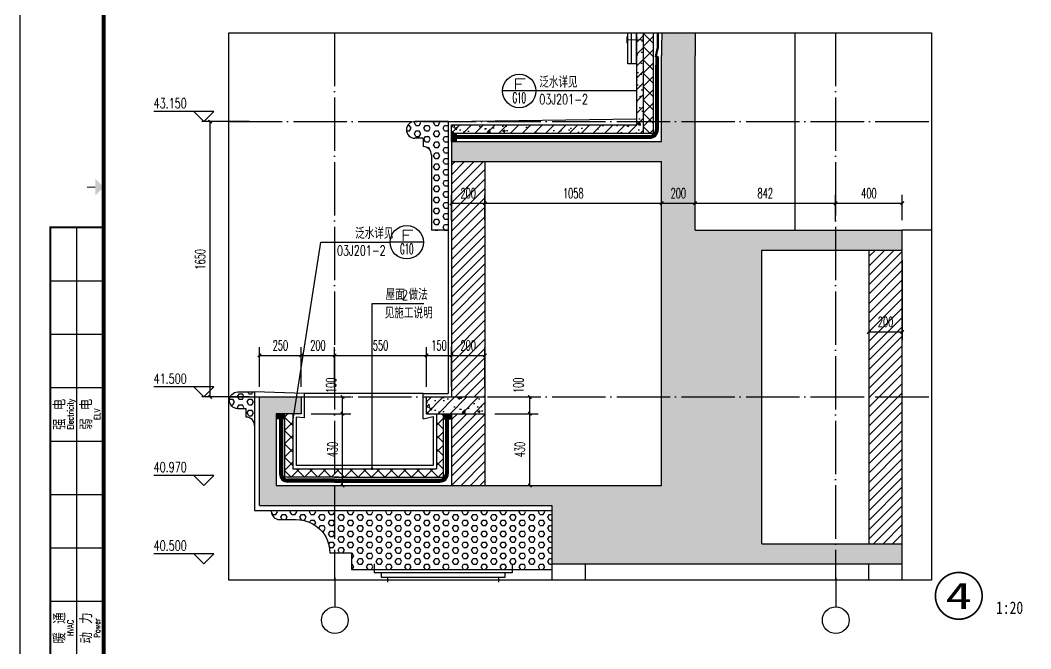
# Model space of a CAD drawing. Extents: x 0 to 125661, y -104936 to 8656.
# Drawn here: x 0 to 6053, y -20585 to -16819 of the extents above; entities that cross this region are included whole.
import ezdxf
from ezdxf.enums import TextEntityAlignment as Align

# ---------------------------------------------------------------- set-up
doc = ezdxf.new("R2010")
doc.units = 0
doc.header["$LTSCALE"] = 800
doc.header["$MEASUREMENT"] = 0
doc.linetypes.add('DOTE', pattern=[2.42, 2, -0.2, 0.02, -0.2])
doc.linetypes.add('HIDDEN2', pattern=[0.1875, 0.125, -0.0625])
doc.layers.get('0').update_dxf_attribs({"linetype": 'CONTINUOUS'})
doc.layers.get('Defpoints').update_dxf_attribs({"color": 1, "linetype": 'CONTINUOUS'})
for name, color, linetype in [('A-立面看线', 117, 'CONTINUOUS'), ('AXIS', 3, 'CONTINUOUS'), ('AXIS_TEXT', 7, 'CONTINUOUS'), ('DIM_ELEV', 3, 'CONTINUOUS'), ('DIM_IDEN', 3, 'CONTINUOUS'), ('DIM_LEAD', 3, 'CONTINUOUS'), ('DOTE', 28, 'CONTINUOUS'), ('PUB_DIM', 3, 'CONTINUOUS'), ('PUB_HATCH', 8, 'CONTINUOUS'), ('PUB_TEXT', 7, 'CONTINUOUS'), ('QIANG', 167, 'CONTINUOUS'), ('WALL', 50, 'CONTINUOUS'), ('图框', 107, 'CONTINUOUS'), ('瓦', 36, 'CONTINUOUS'), ('看线1', 7, 'CONTINUOUS'), ('防水', 249, 'CONTINUOUS'), ('面层', 123, 'CONTINUOUS')]:
    doc.layers.add(name, color=color, linetype=linetype)
doc.styles.add('_TCH_DIM', font='SIMPLEX', dxfattribs={"bigfont": 'GBCBIG'})
doc.styles.add('_TCH_LABEL', font='COMPLEX', dxfattribs={"bigfont": 'GBCBIG'})
doc.styles.add('COMPLEX', font='COMPLEX')
doc.styles.add('DIM_FONT', font='SIMPLEX.shx', dxfattribs={"width": 0.6})
doc.styles.add('ht', font='SIMHEI.TTF')
doc.styles.add('TKZ2_tjkts.shx', font='tjromant.shx', dxfattribs={"bigfont": 'tjkts.shx'})
doc.styles.add('房间名称', font='SIMHEI.TTF', dxfattribs={"width": 0.8})
doc.dimstyles.new('DIMN20', dxfattribs={"dimscale": 0.2, "dimtxt": 300, "dimasz": 100, "dimexe": 250, "dimexo": 300, "dimgap": 150, "dimtad": 1, "dimdec": 0, "dimzin": 0, "dimdsep": 46, "dimtxsty": 'DIM_FONT', "dimblk": 'ARCHTICK', "dimcen": 0.09, "dimclrt": 7, "dimazin": 2, "dimtfac": 1, "dimtdec": 0, "dimtix": 1, "dimtmove": 2, "dimatfit": 3, "dimfxl": 0, "dimtolj": 1, "dimtzin": 0, "dimarcsym": 0})

# ---------------------------------------------------------------- blocks, each defined once
blk = doc.blocks.new('TJAD_TK_A1')
for p, q in [((517.38, 385.45), (517.38, 641.45)), ((509.38, 625.45), (525.38, 625.45)), ((509.38, 609.45), (525.38, 609.45)), ((509.38, 593.45), (525.38, 593.45)), ((509.38, 577.45), (525.38, 577.45)), ((509.38, 561.45), (525.38, 561.45)), ((509.38, 545.45), (525.38, 545.45)), ((509.38, 529.45), (525.38, 529.45))]:
    blk.add_line(p, q)
at = {"layer": '图框'}
blk.add_line((500.38, 356.45), (500.38, 950.45), dxfattribs=at)
at = {"layer": '图框', "const_width": 1.2}
blk.add_lwpolyline([(1331.38, 940.45), (525.38, 940.45), (525.38, 366.45), (1331.38, 366.45)], close=True, dxfattribs=at)
at = {"layer": '图框'}
for points, const_width in [([(522.88, 653.45), (520.38, 653.45)], 0.3), ([(525.38, 366.45), (509.38, 366.45), (509.38, 641.45), (525.38, 641.45)], 0.6)]:
    blk.add_lwpolyline(points, dxfattribs=dict(at, const_width=const_width))
blk.add_solid([(522.88, 650.95), (522.88, 655.95), (525.38, 653.45)], dxfattribs=at)
at = {"style": 'TKZ2_tjkts.shx', "width": 0.8}
for s, p in [('Electricity', (515.4, 585.45)), ('ELV', (523.4, 585.45)), ('HVAC', (515.4, 521.45)), ('Power', (523.4, 521.45))]:
    blk.add_text(s, height=1.8, rotation=90, dxfattribs=at).set_placement(p, align=Align.MIDDLE_CENTER)
at = {"style": 'TKZ2_tjkts.shx'}
for s, p in [('强 电', (512.17, 585.45)), ('弱 电', (520.17, 585.45)), ('暖 通', (512.17, 521.45)), ('动 力', (520.17, 521.45))]:
    blk.add_text(s, height=3.6, rotation=90, dxfattribs=at).set_placement(p, align=Align.MIDDLE_CENTER)
blk = doc.blocks.new('_ArchTick')
at = {"color": 0, "linetype": 'ByBlock', "const_width": 0.4}
blk.add_lwpolyline([(-0.5, -0.5), (0.5, 0.5)], dxfattribs=at)
blk = doc.blocks.new('*D244')
at = {"layer": 'Defpoints', "color": 0}
for p in [(1683.4, -19176.2), (1931.2, -19176.2), (1683.4, -19606.2)]:
    blk.add_point(p, dxfattribs=at)
at = {"layer": 'PUB_DIM', "color": 0, "lineweight": -2}
for p, q in [((1743.4, -19176.2), (1981.2, -19176.2)), ((1931.2, -19606.2), (1931.2, -19176.2)), ((1743.4, -19606.2), (1981.2, -19606.2))]:
    blk.add_line(p, q, dxfattribs=at)
at = {"layer": 'PUB_DIM', "color": 0, "lineweight": -2, "xscale": 20, "yscale": 20, "zscale": 20}
for p, rotation in [((1931.2, -19176.2), 90), ((1931.2, -19606.2), 270)]:
    blk.add_blockref('_ArchTick', p, dxfattribs=dict(at, rotation=rotation))
at = {"layer": 'PUB_DIM', "color": 7, "insert": (1871.2, -19391.2), "char_height": 60, "attachment_point": 5, "rotation": 90, "style": 'DIM_FONT'}
blk.add_mtext('\\A1;430', dxfattribs=at)
blk = doc.blocks.new('*D245')
at = {"layer": 'Defpoints', "color": 0}
for p in [(1683.4, -19076.2), (1931.2, -19076.2), (1683.4, -19176.2)]:
    blk.add_point(p, dxfattribs=at)
at = {"layer": 'PUB_DIM', "color": 0, "lineweight": -2}
for p, q in [((1743.4, -19076.2), (1981.2, -19076.2)), ((1931.2, -19176.2), (1931.2, -19076.2)), ((1743.4, -19176.2), (1981.2, -19176.2))]:
    blk.add_line(p, q, dxfattribs=at)
at = {"layer": 'PUB_DIM', "color": 0, "lineweight": -2, "xscale": 20, "yscale": 20, "zscale": 20}
for p, rotation in [((1931.2, -19076.2), 90), ((1931.2, -19176.2), 270)]:
    blk.add_blockref('_ArchTick', p, dxfattribs=dict(at, rotation=rotation))
at = {"layer": 'PUB_DIM', "color": 7, "insert": (1862.2, -19006.2), "char_height": 60, "attachment_point": 5, "rotation": 90, "style": 'DIM_FONT'}
blk.add_mtext('\\A1;100', dxfattribs=at)
blk = doc.blocks.new('*D80')
at = {"layer": 'Defpoints', "color": 0}
for p in [(5083.5, -18196.3), (5283.5, -18196.3), (5283.5, -18686.6)]:
    blk.add_point(p, dxfattribs=at)
at = {"layer": 'PUB_DIM', "color": 0, "lineweight": -2}
for p, q in [((5083.5, -18256.3), (5083.5, -18736.6)), ((5283.5, -18256.3), (5283.5, -18736.6)), ((5083.5, -18686.6), (5283.5, -18686.6))]:
    blk.add_line(p, q, dxfattribs=at)
at = {"layer": 'PUB_DIM', "color": 0, "lineweight": -2, "xscale": 20, "yscale": 20, "zscale": 20, "rotation": 180}
blk.add_blockref('_ArchTick', (5083.5, -18686.6), dxfattribs=at)
at = {"layer": 'PUB_DIM', "color": 0, "lineweight": -2, "xscale": 20, "yscale": 20, "zscale": 20}
blk.add_blockref('_ArchTick', (5283.5, -18686.6), dxfattribs=at)
at = {"layer": 'PUB_DIM', "color": 7, "insert": (5183.5, -18626.6), "char_height": 60, "attachment_point": 5, "style": 'DIM_FONT'}
blk.add_mtext('\\A1;200', dxfattribs=at)
blk = doc.blocks.new('*D81')
at = {"layer": 'Defpoints', "color": 0}
for p in [(5283.5, -17915.6), (4883.5, -18076.3), (5283.5, -18076.3)]:
    blk.add_point(p, dxfattribs=at)
at = {"layer": 'PUB_DIM', "color": 0, "lineweight": -2}
for p, q in [((4883.5, -18016.3), (4883.5, -17865.6)), ((4883.5, -17915.6), (5283.5, -17915.6)), ((5283.5, -18016.3), (5283.5, -17865.6))]:
    blk.add_line(p, q, dxfattribs=at)
at = {"layer": 'PUB_DIM', "color": 0, "lineweight": -2, "xscale": 20, "yscale": 20, "zscale": 20, "rotation": 180}
blk.add_blockref('_ArchTick', (4883.5, -17915.6), dxfattribs=at)
at = {"layer": 'PUB_DIM', "color": 0, "lineweight": -2, "xscale": 20, "yscale": 20, "zscale": 20}
blk.add_blockref('_ArchTick', (5283.5, -17915.6), dxfattribs=at)
at = {"layer": 'PUB_DIM', "color": 7, "insert": (5083.5, -17855.6), "char_height": 60, "attachment_point": 5, "style": 'DIM_FONT'}
blk.add_mtext('\\A1;400', dxfattribs=at)
blk = doc.blocks.new('*D82')
at = {"layer": 'Defpoints', "color": 0}
for p in [(4883.5, -17915.6), (4042, -18076.3), (4883.5, -18076.3)]:
    blk.add_point(p, dxfattribs=at)
at = {"layer": 'PUB_DIM', "color": 0, "lineweight": -2}
for p, q in [((4042, -18016.3), (4042, -17865.6)), ((4042, -17915.6), (4883.5, -17915.6)), ((4883.5, -18016.3), (4883.5, -17865.6))]:
    blk.add_line(p, q, dxfattribs=at)
at = {"layer": 'PUB_DIM', "color": 0, "lineweight": -2, "xscale": 20, "yscale": 20, "zscale": 20, "rotation": 180}
blk.add_blockref('_ArchTick', (4042, -17915.6), dxfattribs=at)
at = {"layer": 'PUB_DIM', "color": 0, "lineweight": -2, "xscale": 20, "yscale": 20, "zscale": 20}
blk.add_blockref('_ArchTick', (4883.5, -17915.6), dxfattribs=at)
at = {"layer": 'PUB_DIM', "color": 7, "insert": (4462.8, -17855.6), "char_height": 60, "attachment_point": 5, "style": 'DIM_FONT'}
blk.add_mtext('\\A1;842', dxfattribs=at)
blk = doc.blocks.new('*D83')
at = {"layer": 'Defpoints', "color": 0}
for p in [(4042, -17915.6), (3842, -18076.3), (4042, -18076.3)]:
    blk.add_point(p, dxfattribs=at)
at = {"layer": 'PUB_DIM', "color": 0, "lineweight": -2}
for p, q in [((3842, -18016.3), (3842, -17865.6)), ((3842, -17915.6), (4042, -17915.6)), ((4042, -18016.3), (4042, -17865.6))]:
    blk.add_line(p, q, dxfattribs=at)
at = {"layer": 'PUB_DIM', "color": 0, "lineweight": -2, "xscale": 20, "yscale": 20, "zscale": 20, "rotation": 180}
blk.add_blockref('_ArchTick', (3842, -17915.6), dxfattribs=at)
at = {"layer": 'PUB_DIM', "color": 0, "lineweight": -2, "xscale": 20, "yscale": 20, "zscale": 20}
blk.add_blockref('_ArchTick', (4042, -17915.6), dxfattribs=at)
at = {"layer": 'PUB_DIM', "color": 7, "insert": (3942, -17855.6), "char_height": 60, "attachment_point": 5, "style": 'DIM_FONT'}
blk.add_mtext('\\A1;200', dxfattribs=at)
blk = doc.blocks.new('*D84')
at = {"layer": 'Defpoints', "color": 0}
for p in [(3842, -17915.6), (2783.5, -18076.3), (3842, -18076.3)]:
    blk.add_point(p, dxfattribs=at)
at = {"layer": 'PUB_DIM', "color": 0, "lineweight": -2}
for p, q in [((2783.5, -18016.3), (2783.5, -17865.6)), ((2783.5, -17915.6), (3842, -17915.6)), ((3842, -18016.3), (3842, -17865.6))]:
    blk.add_line(p, q, dxfattribs=at)
at = {"layer": 'PUB_DIM', "color": 0, "lineweight": -2, "xscale": 20, "yscale": 20, "zscale": 20, "rotation": 180}
blk.add_blockref('_ArchTick', (2783.5, -17915.6), dxfattribs=at)
at = {"layer": 'PUB_DIM', "color": 0, "lineweight": -2, "xscale": 20, "yscale": 20, "zscale": 20}
blk.add_blockref('_ArchTick', (3842, -17915.6), dxfattribs=at)
at = {"layer": 'PUB_DIM', "color": 7, "insert": (3312.8, -17855.6), "char_height": 60, "attachment_point": 5, "style": 'DIM_FONT'}
blk.add_mtext('\\A1;1058', dxfattribs=at)
blk = doc.blocks.new('*D85')
at = {"layer": 'Defpoints', "color": 0}
for p in [(2783.5, -17915.6), (2583.5, -18076.3), (2783.5, -18076.3)]:
    blk.add_point(p, dxfattribs=at)
at = {"layer": 'PUB_DIM', "color": 0, "lineweight": -2}
for p, q in [((2583.5, -18016.3), (2583.5, -17865.6)), ((2583.5, -17915.6), (2783.5, -17915.6)), ((2783.5, -18016.3), (2783.5, -17865.6))]:
    blk.add_line(p, q, dxfattribs=at)
at = {"layer": 'PUB_DIM', "color": 0, "lineweight": -2, "xscale": 20, "yscale": 20, "zscale": 20, "rotation": 180}
blk.add_blockref('_ArchTick', (2583.5, -17915.6), dxfattribs=at)
at = {"layer": 'PUB_DIM', "color": 0, "lineweight": -2, "xscale": 20, "yscale": 20, "zscale": 20}
blk.add_blockref('_ArchTick', (2783.5, -17915.6), dxfattribs=at)
at = {"layer": 'PUB_DIM', "color": 7, "insert": (2683.5, -17855.6), "char_height": 60, "attachment_point": 5, "style": 'DIM_FONT'}
blk.add_mtext('\\A1;200', dxfattribs=at)
blk = doc.blocks.new('*D86')
at = {"layer": 'Defpoints', "color": 0}
for p in [(2783.5, -18827), (2583.5, -19076.2), (2783.5, -19076.2)]:
    blk.add_point(p, dxfattribs=at)
at = {"layer": 'PUB_DIM', "color": 0, "lineweight": -2}
for p, q in [((2583.5, -19016.2), (2583.5, -18777)), ((2783.5, -19016.2), (2783.5, -18777)), ((2583.5, -18827), (2783.5, -18827))]:
    blk.add_line(p, q, dxfattribs=at)
at = {"layer": 'PUB_DIM', "color": 0, "lineweight": -2, "xscale": 20, "yscale": 20, "zscale": 20, "rotation": 180}
blk.add_blockref('_ArchTick', (2583.5, -18827), dxfattribs=at)
at = {"layer": 'PUB_DIM', "color": 0, "lineweight": -2, "xscale": 20, "yscale": 20, "zscale": 20}
blk.add_blockref('_ArchTick', (2783.5, -18827), dxfattribs=at)
at = {"layer": 'PUB_DIM', "color": 7, "insert": (2683.5, -18767), "char_height": 60, "attachment_point": 5, "style": 'DIM_FONT'}
blk.add_mtext('\\A1;200', dxfattribs=at)
blk = doc.blocks.new('*D87')
at = {"layer": 'Defpoints', "color": 0}
for p in [(2583.5, -18827), (2433.5, -19076.2), (2583.5, -19076.2)]:
    blk.add_point(p, dxfattribs=at)
at = {"layer": 'PUB_DIM', "color": 0, "lineweight": -2}
for p, q in [((2433.5, -19016.2), (2433.5, -18777)), ((2583.5, -19016.2), (2583.5, -18777)), ((2433.5, -18827), (2583.5, -18827))]:
    blk.add_line(p, q, dxfattribs=at)
at = {"layer": 'PUB_DIM', "color": 0, "lineweight": -2, "xscale": 20, "yscale": 20, "zscale": 20, "rotation": 180}
blk.add_blockref('_ArchTick', (2433.5, -18827), dxfattribs=at)
at = {"layer": 'PUB_DIM', "color": 0, "lineweight": -2, "xscale": 20, "yscale": 20, "zscale": 20}
blk.add_blockref('_ArchTick', (2583.5, -18827), dxfattribs=at)
at = {"layer": 'PUB_DIM', "color": 7, "insert": (2508.5, -18767), "char_height": 60, "attachment_point": 5, "style": 'DIM_FONT'}
blk.add_mtext('\\A1;150', dxfattribs=at)
blk = doc.blocks.new('*D88')
at = {"layer": 'Defpoints', "color": 0}
for p in [(2433.5, -18827), (1883.5, -19076.2), (2433.5, -19076.2)]:
    blk.add_point(p, dxfattribs=at)
at = {"layer": 'PUB_DIM', "color": 0, "lineweight": -2}
for p, q in [((1883.5, -19016.2), (1883.5, -18777)), ((2433.5, -19016.2), (2433.5, -18777)), ((1883.5, -18827), (2433.5, -18827))]:
    blk.add_line(p, q, dxfattribs=at)
at = {"layer": 'PUB_DIM', "color": 0, "lineweight": -2, "xscale": 20, "yscale": 20, "zscale": 20, "rotation": 180}
blk.add_blockref('_ArchTick', (1883.5, -18827), dxfattribs=at)
at = {"layer": 'PUB_DIM', "color": 0, "lineweight": -2, "xscale": 20, "yscale": 20, "zscale": 20}
blk.add_blockref('_ArchTick', (2433.5, -18827), dxfattribs=at)
at = {"layer": 'PUB_DIM', "color": 7, "insert": (2158.5, -18767), "char_height": 60, "attachment_point": 5, "style": 'DIM_FONT'}
blk.add_mtext('\\A1;550', dxfattribs=at)
blk = doc.blocks.new('*D89')
at = {"layer": 'Defpoints', "color": 0}
for p in [(1883.5, -18827), (1683.4, -19076.2), (1883.5, -19076.2)]:
    blk.add_point(p, dxfattribs=at)
at = {"layer": 'PUB_DIM', "color": 0, "lineweight": -2}
for p, q in [((1683.4, -19016.2), (1683.4, -18777)), ((1883.5, -19016.2), (1883.5, -18777)), ((1683.4, -18827), (1883.5, -18827))]:
    blk.add_line(p, q, dxfattribs=at)
at = {"layer": 'PUB_DIM', "color": 0, "lineweight": -2, "xscale": 20, "yscale": 20, "zscale": 20, "rotation": 180}
blk.add_blockref('_ArchTick', (1683.4, -18827), dxfattribs=at)
at = {"layer": 'PUB_DIM', "color": 0, "lineweight": -2, "xscale": 20, "yscale": 20, "zscale": 20}
blk.add_blockref('_ArchTick', (1883.5, -18827), dxfattribs=at)
at = {"layer": 'PUB_DIM', "color": 7, "insert": (1783.5, -18767), "char_height": 60, "attachment_point": 5, "style": 'DIM_FONT'}
blk.add_mtext('\\A1;200', dxfattribs=at)
blk = doc.blocks.new('*D90')
at = {"layer": 'Defpoints', "color": 0}
for p in [(1683.4, -18827), (1433.4, -19076.2), (1683.4, -19076.2)]:
    blk.add_point(p, dxfattribs=at)
at = {"layer": 'PUB_DIM', "color": 0, "lineweight": -2}
for p, q in [((1433.4, -19016.2), (1433.4, -18777)), ((1683.4, -19016.2), (1683.4, -18777)), ((1433.4, -18827), (1683.4, -18827))]:
    blk.add_line(p, q, dxfattribs=at)
at = {"layer": 'PUB_DIM', "color": 0, "lineweight": -2, "xscale": 20, "yscale": 20, "zscale": 20, "rotation": 180}
blk.add_blockref('_ArchTick', (1433.4, -18827), dxfattribs=at)
at = {"layer": 'PUB_DIM', "color": 0, "lineweight": -2, "xscale": 20, "yscale": 20, "zscale": 20}
blk.add_blockref('_ArchTick', (1683.4, -18827), dxfattribs=at)
at = {"layer": 'PUB_DIM', "color": 7, "insert": (1558.4, -18767), "char_height": 60, "attachment_point": 5, "style": 'DIM_FONT'}
blk.add_mtext('\\A1;250', dxfattribs=at)
blk = doc.blocks.new('*D91')
at = {"layer": 'Defpoints', "color": 0}
for p in [(2783.5, -19076.2), (3053.1, -19076.2), (2783.5, -19176.2)]:
    blk.add_point(p, dxfattribs=at)
at = {"layer": 'PUB_DIM', "color": 0, "lineweight": -2}
for p, q in [((2843.5, -19076.2), (3103.1, -19076.2)), ((3053.1, -19176.2), (3053.1, -19076.2)), ((2843.5, -19176.2), (3103.1, -19176.2))]:
    blk.add_line(p, q, dxfattribs=at)
at = {"layer": 'PUB_DIM', "color": 0, "lineweight": -2, "xscale": 20, "yscale": 20, "zscale": 20}
for p, rotation in [((3053.1, -19076.2), 90), ((3053.1, -19176.2), 270)]:
    blk.add_blockref('_ArchTick', p, dxfattribs=dict(at, rotation=rotation))
at = {"layer": 'PUB_DIM', "color": 7, "insert": (2984.1, -19006.2), "char_height": 60, "attachment_point": 5, "rotation": 90, "style": 'DIM_FONT'}
blk.add_mtext('\\A1;100', dxfattribs=at)
blk = doc.blocks.new('*D92')
at = {"layer": 'Defpoints', "color": 0}
for p in [(2783.5, -19176.2), (3053.1, -19176.2), (2783.5, -19606.2)]:
    blk.add_point(p, dxfattribs=at)
at = {"layer": 'PUB_DIM', "color": 0, "lineweight": -2}
for p, q in [((2843.5, -19176.2), (3103.1, -19176.2)), ((3053.1, -19606.2), (3053.1, -19176.2)), ((2843.5, -19606.2), (3103.1, -19606.2))]:
    blk.add_line(p, q, dxfattribs=at)
at = {"layer": 'PUB_DIM', "color": 0, "lineweight": -2, "xscale": 20, "yscale": 20, "zscale": 20}
for p, rotation in [((3053.1, -19176.2), 90), ((3053.1, -19606.2), 270)]:
    blk.add_blockref('_ArchTick', p, dxfattribs=dict(at, rotation=rotation))
at = {"layer": 'PUB_DIM', "color": 7, "insert": (2993.1, -19391.2), "char_height": 60, "attachment_point": 5, "rotation": 90, "style": 'DIM_FONT'}
blk.add_mtext('\\A1;430', dxfattribs=at)
blk = doc.blocks.new('*D97')
at = {"layer": 'Defpoints', "color": 0}
for p in [(1137.8, -17426.2), (1433.4, -17426.2), (1433.4, -19076.2)]:
    blk.add_point(p, dxfattribs=at)
at = {"layer": 'PUB_DIM', "color": 0, "lineweight": -2}
for p, q in [((1373.4, -17426.2), (1087.8, -17426.2)), ((1137.8, -19076.2), (1137.8, -17426.2)), ((1373.4, -19076.2), (1087.8, -19076.2))]:
    blk.add_line(p, q, dxfattribs=at)
at = {"layer": 'PUB_DIM', "color": 0, "lineweight": -2, "xscale": 20, "yscale": 20, "zscale": 20}
for p, rotation in [((1137.8, -17426.2), 90), ((1137.8, -19076.2), 270)]:
    blk.add_blockref('_ArchTick', p, dxfattribs=dict(at, rotation=rotation))
at = {"layer": 'PUB_DIM', "color": 7, "insert": (1077.8, -18251.2), "char_height": 60, "attachment_point": 5, "rotation": 90, "style": 'DIM_FONT'}
blk.add_mtext('\\A1;1650', dxfattribs=at)
blk = doc.blocks.new('_AXISO')
blk.add_circle((0, 0), 0.5)
at = {"layer": 'AXIS_TEXT', "style": 'COMPLEX', "width": 1.041667}
blk.add_attdef('A', text='', height=0.56, dxfattribs=at).set_placement((-0.25, -0.28), (0.25, -0.28), align=Align.FIT)

msp = doc.modelspace()

# ---------------------------------------------------------------- hatches: boundary and pattern name
at = {"layer": 'PUB_HATCH'}
h = msp.add_hatch(dxfattribs=at)
h.set_pattern_fill('钢筋混凝土', color=256, scale=20, style=0)
h.set_pattern_definition([(45, (1433.38, -20076.277), (-35.35534, 35.35534), []), (50, (1433.38, -20076.28), (143.452, -12.5504), [15, -165]), (355, (1433.38, -20076.28), (-27.7503, 150.4384), [12, -132]), (100.4514, (1445.33, -20077.32), (115.702, 137.888), [12.748, -140.2284]), (46.184, (1433.38, -20036.28), (213.448, -33.104), [22.5, -247.5]), (96.6356, (1451.17, -20039.04), (186.9325, 194.824), [19.122, -210.343]), (351.184, (1433.38, -20036.28), (186.932, 194.824), [18, -198]), (21, (1453.38, -20046.28), (119.3814, -80.5238), [15, -165]), (326, (1453.38, -20046.28), (48.663, 145.03), [12, -132]), (71.4514, (1463.33, -20052.99), (168.0445, 64.506), [12.748, -140.2284]), (37.5, (1433.38, -20076.277), (2.43197, 66.57877), [0, -130.4, 0, -134, 0, -132.5]), (7.5, (1433.38, -20076.28), (52.6139, 78.8823), [0, -76.4, 0, -127.4, 0, -50.5]), (327.5, (1388.78, -20076.277), (106.7645, -4.511), [0, -50, 0, -156, 0, -207]), (317.5, (1368.78, -20076.28), (116.6372, 20.021), [0, -65, 0, -103.6, 0, -147])])
h.paths.add_polyline_path([(1683.4, -19076.2), (1533.4, -19076.2), (1533.4, -19176.2), (1683.4, -19176.2)], flags=17)
h.paths.add_polyline_path([(4442, -18196.3), (5283.5, -18196.3), (5283.5, -18076.3), (4042, -18076.3), (4042, -17031.2, -0.002595), (4042.7, -16894.9), (3842.7, -16894.9, 0.002556), (3842, -17031.2), (3842, -17546.2), (2583.5, -17546.2), (2583.5, -17666.2), (3842, -17666.2), (3842, -19606.2), (1533.4, -19606.2), (1533.4, -19076.2), (1433.4, -19076.2), (1433.4, -19273.9, -0.02278), (1433.4, -19278.5), (1433.4, -19726.2), (3183.5, -19726.2), (3183.5, -20076.3), (5283.5, -20076.3), (5283.5, -19956.3), (4442, -19956.3)])
h = msp.add_hatch(dxfattribs=at)
h.set_pattern_fill('钢筋混凝土', color=256, scale=20, style=0)
h.set_pattern_definition([(45, (2583.53, -17496.154), (-35.3553, 35.3553), []), (50, (2583.53, -17496.15), (143.452, -12.55), [15, -165]), (355, (2583.53, -17496.15), (-27.75, 150.438), [12, -132]), (100.451, (2595.49, -17497.2), (115.702, 137.888), [12.748, -140.228]), (46.184, (2583.53, -17456.15), (213.448, -33.104), [22.5, -247.5]), (96.636, (2601.32, -17458.91), (186.933, 194.824), [19.122, -210.343]), (351.184, (2583.53, -17456.15), (186.932, 194.824), [18, -198]), (21, (2603.53, -17466.15), (119.381, -80.524), [15, -165]), (326, (2603.53, -17466.15), (48.663, 145.03), [12, -132]), (71.451, (2613.48, -17472.86), (168.045, 64.506), [12.748, -140.228]), (37.5, (2583.53, -17496.154), (2.432, 66.5788), [0, -130.4, 0, -134, 0, -132.5]), (7.5, (2583.53, -17496.154), (52.614, 78.8823), [0, -76.4, 0, -127.4, 0, -50.5]), (327.5, (2538.93, -17496.154), (106.7645, -4.511), [0, -50, 0, -156, 0, -207]), (317.5, (2518.93, -17496.15), (116.637, 20.021), [0, -65, 0, -103.6, 0, -147])])
h.paths.add_polyline_path([(3732, -17039.9), (3732, -16894.9), (3692, -16894.9), (3692, -17039.9), (3692, -17446.2), (2583.5, -17446.2), (2583.5, -17496.2), (3732, -17496.2)])
h = msp.add_hatch(dxfattribs=at)
h.set_pattern_fill('多孔材料', color=256, scale=20, style=0)
h.set_pattern_definition([(45, (3772, -17496.154), (-40, 40), []), (135, (3772, -17496.154), (-40, -40), [])])
h.paths.add_polyline_path([(3792, -17039.9), (3792, -16894.9), (3732, -16894.9), (3732, -17039.9), (3732, -17496.2), (3792, -17496.2)])
h = msp.add_hatch(dxfattribs=at)
h.set_pattern_fill('HEX', color=256, scale=20, style=0)
h.set_pattern_definition([(0, (2313.53, -18076.154), (0, 32.9956), [19.05, -38.1]), (120, (2313.53, -18076.154), (-28.575, -16.4978), [19.05, -38.1]), (60, (2332.58, -18076.154), (-28.575, 16.4978), [19.05, -38.1])])
h.paths.add_polyline_path([(2563.5, -17426.2), (2363.5, -17426.2, 1.000008), (2363.5, -17526.2), (2413.5, -17526.2), (2413.5, -17576.2, -0.414214), (2463.5, -17626.2), (2463.5, -18076.2), (2563.5, -18076.2)])
h = msp.add_hatch(dxfattribs=at)
h.set_pattern_fill('普通砖', color=256, scale=30, style=0)
h.set_pattern_definition([(45, (6874.986, -1942), (-28.21356, 28.21356), [])])
h.paths.add_polyline_path([(5283.5, -18196.3), (5083.5, -18196.3), (5083.5, -19956.3), (5283.5, -19956.3)])
h.paths.add_polyline_path([(2783.5, -19176.2), (2583.5, -19176.2), (2583.5, -19606.2), (2783.5, -19606.2)])
h.paths.add_polyline_path([(2583.5, -19076.2), (2783.5, -19076.2), (2783.5, -17666.2), (2583.5, -17666.2)])
h = msp.add_hatch(dxfattribs=at)
h.set_pattern_fill('HEX', color=256, scale=20, style=0)
h.set_pattern_definition([(0, (1254.493, -20046.277), (0, 32.9956), [19.05, -38.1]), (120, (1254.493, -20046.277), (-28.575, -16.4978), [19.05, -38.1]), (60, (1273.543, -20046.277), (-28.575, 16.4978), [19.05, -38.1])])
h.paths.add_polyline_path([(1404.5, -19046.2), (1304.5, -19046.2, 0.984023), (1302.9, -19146.2), (1354.5, -19146.2), (1354.5, -19196.2, -0.400934), (1404.5, -19243.9)])
h = msp.add_hatch(dxfattribs=at)
h.set_pattern_fill('钢筋混凝土', color=256, scale=20, style=0)
h.set_pattern_definition([(45, (2433.53, -19176.154), (-35.355, 35.355), []), (50, (2433.53, -19176.15), (143.452, -12.55), [15, -165]), (355, (2433.53, -19176.15), (-27.75, 150.44), [12, -132]), (100.45, (2445.49, -19177.2), (115.7, 137.89), [12.75, -140.23]), (46.184, (2433.53, -19136.15), (213.45, -33.1), [22.5, -247.5]), (96.636, (2451.32, -19138.91), (186.93, 194.82), [19.12, -210.34]), (351.184, (2433.53, -19136.15), (186.93, 194.82), [18, -198]), (21, (2453.53, -19146.15), (119.38, -80.524), [15, -165]), (326, (2453.53, -19146.15), (48.66, 145.03), [12, -132]), (71.45, (2463.48, -19152.86), (168.045, 64.506), [12.75, -140.23]), (37.5, (2433.53, -19176.154), (2.432, 66.579), [0, -130.4, 0, -134, 0, -132.5]), (7.5, (2433.53, -19176.154), (52.614, 78.882), [0, -76.4, 0, -127.4, 0, -50.5]), (327.5, (2388.93, -19176.154), (106.7645, -4.511), [0, -50, 0, -156, 0, -207]), (317.5, (2368.93, -19176.15), (116.637, 20.02), [0, -65, 0, -103.6, 0, -147])])
h.paths.add_polyline_path([(2783.5, -19076.2), (2433.5, -19076.2), (2433.5, -19176.2), (2783.5, -19176.2)])
h = msp.add_hatch(dxfattribs=at)
h.set_pattern_fill('多孔材料', color=256, scale=20, style=0)
h.set_pattern_definition([(45, (1623.38, -19556.18), (-40, 40), []), (135, (1623.38, -19556.18), (-40, -40), [])])
h.paths.add_polyline_path([(2533.5, -19176.2), (2493.5, -19176.2), (2493.5, -19506.2), (2473.5, -19506.2), (2473.5, -19556.2), (2533.5, -19556.2)])
h.paths.add_polyline_path([(2473.5, -19506.2), (1883.5, -19506.2), (1883.5, -19556.2), (2473.5, -19556.2)])
h.paths.add_polyline_path([(1883.5, -19506.2), (1633.4, -19506.2), (1633.4, -19176.2), (1583.4, -19176.2), (1583.4, -19556.2), (1883.5, -19556.2)])
h = msp.add_hatch(dxfattribs=at)
h.set_pattern_fill('HEX', color=256, scale=20, style=0)
h.set_pattern_definition([(0, (1284.493, -20110.31), (0, 32.99556), [19.05, -38.1]), (120, (1284.493, -20110.31), (-28.575, -16.4978), [19.05, -38.1]), (60, (1303.543, -20110.31), (-28.575, 16.4978), [19.05, -38.1])])
h.paths.add_polyline_path([(3184.6, -19760.2), (1504.9, -19760.2, 0.414214), (1554.9, -19810.2), (1654.9, -19810.2, -0.414213), (1855, -20010.3), (1984.6, -20010.3), (1984.6, -20110.3), (2164.2, -20110.3), (2164.2, -20110.3), (2906.1, -20110.3), (2906.1, -20110.3), (3184.6, -20110.3)])
at = {"layer": '防水'}
for points in [[(2613.5, -17496.2), (2583.5, -17496.2), (2583.5, -17546.2), (2613.5, -17546.2)], [(1533.4, -19176.2), (1583.4, -19176.2), (1583.4, -19206.2), (1533.4, -19206.2)], [(2583.5, -19176.2), (2533.5, -19176.2), (2533.5, -19206.2), (2583.5, -19206.2)]]:
    msp.add_hatch(color=256, dxfattribs=at).paths.add_polyline_path(points)

# ---------------------------------------------------------------- linework, layer by layer
at = {"layer": 'A-立面看线'}
for p, q in [((4642, -18076.3), (4642, -16894.9)), ((1703.4, -19056.2), (1403.4, -19046.2)), ((1403.4, -19046.2), (1403.4, -19756.2)), ((2413.5, -19056.2), (1703.4, -19056.2)), ((1403.4, -19756.2), (3183.5, -19756.2))]:
    msp.add_line(p, q, dxfattribs=at)
at = {"layer": 'AXIS'}
for p, q in [((1884.9, -20158.3), (1884.9, -20333.3)), ((4884.9, -20158.3), (4884.9, -20333.3))]:
    msp.add_line(p, q, dxfattribs=at)
at = {"layer": 'Defpoints'}
msp.add_lwpolyline([(1249.9, -16894.9), (5458.8, -16894.9), (5458.8, -20174.3), (1249.9, -20174.3)], close=True, dxfattribs=at)
at = {"layer": 'DIM_ELEV'}
for p, q in [((1159.8, -17366.2), (799.8, -17366.2)), ((1099.8, -17426.2), (1039.8, -17366.2)), ((1099.8, -17426.2), (1159.8, -17366.2)), ((1159.8, -19016.2), (799.8, -19016.2)), ((1099.8, -19076.2), (1039.8, -19016.2)), ((1099.8, -19076.2), (1159.8, -19016.2)), ((1159.8, -19546.2), (799.8, -19546.2)), ((1099.8, -19606.2), (1039.8, -19546.2)), ((1099.8, -19606.2), (1159.8, -19546.2)), ((1159.8, -20016.3), (799.8, -20016.3)), ((1099.8, -20076.3), (1039.8, -20016.3)), ((1099.8, -20076.3), (1159.8, -20016.3))]:
    msp.add_line(p, q, dxfattribs=at)
at = {"layer": 'DIM_IDEN'}
for p, q in [((3089.2, -17243), (2889.2, -17243)), ((3516.9, -17243), (3089.2, -17243)), ((3692, -17243), (3516.9, -17243)), ((1633.4, -19223.5), (1801, -18148.9)), ((1801, -18148.9), (2215.4, -18148.9)), ((2415.4, -18148.9), (2215.4, -18148.9))]:
    msp.add_line(p, q, dxfattribs=at)
at = {"layer": 'DIM_IDEN', "color": 0, "const_width": 10}
msp.add_lwpolyline([(5762, -20267.6, 1), (5482, -20267.6, 1)], format="xyb", close=True, dxfattribs=at)
at = {"layer": 'DIM_IDEN'}
for centre, radius in [((2989.2, -17243), 100), ((3692, -17243), 0), ((2315.4, -18148.9), 100), ((1633.4, -19223.5), 0)]:
    msp.add_circle(centre, radius, dxfattribs=at)
at = {"layer": 'DIM_LEAD'}
for p, q in [((2107.7, -19506.2), (2107.8, -18515.9)), ((2107.8, -18515.9), (2417.4, -18515.9))]:
    msp.add_line(p, q, dxfattribs=at)
at = {"layer": 'DIM_LEAD', "const_width": 8}
msp.add_lwpolyline([(2107.7, -19510.2, 1), (2107.7, -19502.2, 1)], format="xyb", close=True, dxfattribs=at)
at = {"layer": 'DOTE', "linetype": 'DOTE', "ltscale": 0.2}
for p, q in [((1883.5, -16894.9), (1883.5, -20174.3)), ((4883.5, -16894.9), (4883.5, -20174.3)), ((1249.9, -17426.2), (5458.8, -17426.2)), ((1249.9, -19076.2), (5458.8, -19076.2))]:
    msp.add_line(p, q, dxfattribs=at)
at = {"layer": 'QIANG'}
for p, q in [((3816, -16894.9), (3816, -16989)), ((3822, -16894.9), (3822, -16989)), ((3805, -17039), (3816, -16989)), ((3811, -17039), (3822, -16989)), ((3822, -17039), (3816, -17039)), ((3805, -17088), (3805, -17476.2)), ((3805, -17088), (3805, -17476.2)), ((3805, -17118.3), (3805, -17476.2)), ((3811, -17118.3), (3811, -17476.2)), ((3816, -17118.3), (3816, -17476.2)), ((3822, -17118.3), (3822, -17476.2)), ((2613.5, -17509.2), (3772, -17509.2)), ((2613.5, -17515.2), (3772, -17515.2)), ((2613.5, -17520.2), (3772, -17520.2)), ((2613.5, -17526.2), (3772, -17526.2)), ((1553.4, -19206.2), (1553.4, -19536.2)), ((1559.4, -19206.2), (1559.4, -19536.2)), ((1564.4, -19206.2), (1564.4, -19536.2)), ((1570.4, -19206.2), (1570.4, -19536.2)), ((1570.4, -19206.2), (1570.4, -19536.2)), ((1570.4, -19206.2), (1570.4, -19536.2)), ((2546.5, -19206.2), (2546.5, -19536.2)), ((2546.5, -19206.2), (2546.5, -19536.2)), ((2546.5, -19206.2), (2546.5, -19536.2)), ((2552.5, -19206.2), (2552.5, -19536.2)), ((2557.5, -19206.2), (2557.5, -19536.2)), ((2563.5, -19206.2), (2563.5, -19536.2)), ((1883.5, -19569.2), (1603.4, -19569.2)), ((1883.5, -19575.2), (1603.4, -19575.2)), ((1883.5, -19580.2), (1603.4, -19580.2)), ((1883.5, -19586.2), (1603.4, -19586.2)), ((1883.5, -19569.2), (2513.5, -19569.2)), ((1883.5, -19575.2), (2513.5, -19575.2)), ((1883.5, -19580.2), (2513.5, -19580.2)), ((1883.5, -19586.2), (2513.5, -19586.2))]:
    msp.add_line(p, q, dxfattribs=at)
for points in [[(3811, -17039), (3811, -17118.3)], [(3816, -17039), (3816, -17118.3)], [(3822, -17039), (3822, -17118.3)]]:
    msp.add_lwpolyline(points, dxfattribs=at)
for centre, radius, start, end in [((3772, -17476.2), 39, 270, 360), ((3772, -17476.2), 50, 270, 360), ((3772, -17476.2), 44, 270, 360), ((3772, -17476.2), 33, 270, 360), ((1603.4, -19536.2), 50, 180, 270), ((1603.4, -19536.2), 44, 180, 270), ((1603.4, -19536.2), 39, 180, 270), ((1603.4, -19536.2), 33, 180, 270), ((2513.5, -19536.2), 39, 270, 360), ((2513.5, -19536.2), 50, 270, 360), ((2513.5, -19536.2), 44, 270, 360), ((2513.5, -19536.2), 33, 270, 360)]:
    msp.add_arc(centre, radius, start, end, dxfattribs=at)
at = {"layer": 'WALL'}
for p, q in [((3842, -17546.2), (3842, -17031.2)), ((4042, -18076.3), (4042, -17031.2)), ((2583.5, -17546.2), (3842, -17546.2)), ((2583.5, -17546.2), (2583.5, -19076.2)), ((2583.5, -17666.2), (3842, -17666.2)), ((2783.5, -17666.2), (2783.5, -19606.2)), ((3842, -19606.2), (3842, -17666.2)), ((4042, -18076.3), (5283.5, -18076.3)), ((5283.5, -20174.3), (5283.5, -18076.3)), ((4442, -19956.3), (4442, -18196.3)), ((4442, -18196.3), (5283.5, -18196.3)), ((5083.5, -18196.3), (5083.5, -19956.3)), ((1433.4, -19726.2), (1433.4, -19076.2)), ((1433.4, -19076.2), (1683.4, -19076.2)), ((1683.4, -19076.2), (1683.4, -19176.2)), ((2433.5, -19076.2), (2783.5, -19076.2)), ((2433.5, -19176.2), (2433.5, -19076.2)), ((1533.4, -19176.2), (1533.4, -19606.2)), ((1683.4, -19176.2), (1533.4, -19176.2)), ((2433.5, -19176.2), (2783.5, -19176.2)), ((2583.5, -19176.2), (2583.5, -19606.2)), ((1533.4, -19606.2), (3842, -19606.2)), ((1533.4, -19606.2), (1906.8, -19606.2)), ((1433.4, -19726.2), (3183.5, -19726.2)), ((3183.5, -19726.2), (3183.5, -20174.3)), ((4442, -19956.3), (5283.5, -19956.3)), ((3183.5, -20076.3), (5283.5, -20076.3)), ((3383.5, -20076.3), (3383.5, -20174.3)), ((5083.5, -20174.3), (5083.5, -20076.3))]:
    msp.add_line(p, q, dxfattribs=at)
for radius, start in [(13328, 179.41414), (13128, 179.40521)]:
    msp.add_arc((17170, -17031.2), radius, start, 180, dxfattribs=at)
at = {"layer": '瓦'}
for points in [[(3659.5, -16894.9), (3659.5, -17080.5), (3639.5, -17080.5), (3639.5, -16894.9)], [(3689.5, -16894.9), (3689.5, -17080.5), (3659.5, -17080.5)]]:
    msp.add_lwpolyline(points, dxfattribs=at)
at = {"layer": '看线1'}
for p, q in [((2563.5, -17426.2), (2363.5, -17426.2)), ((2413.5, -17526.2), (2363.5, -17526.2)), ((2413.5, -17526.2), (2413.5, -17576.2)), ((2463.5, -17626.2), (2463.5, -18076.2)), ((2563.5, -18076.2), (2463.5, -18076.2))]:
    msp.add_line(p, q, dxfattribs=at)
for points in [[(1403.4, -19248.5, 0.427619), (1353.4, -19196.2), (1353.4, -19146.2), (1301.8, -19146.2, -0.984023), (1303.4, -19046.2), (1403.4, -19046.2)], [(1503.8, -19760.2, 0.414214), (1553.8, -19810.2), (1653.8, -19810.2, -0.414213), (1853.9, -20010.3), (1983.5, -20010.3), (1983.5, -20110.3), (3183.5, -20110.3)]]:
    msp.add_lwpolyline(points, format="xyb", dxfattribs=at)
for centre, start, end in [((2363.5, -17476.2), 90, 270), ((2413.5, -17626.2), 0, 90.00027)]:
    msp.add_arc(centre, 50, start, end, dxfattribs=at)
at = {"layer": '防水', "linetype": 'HIDDEN2', "const_width": 6}
for points in [[(3633, -16958.5), (3633, -16914.8), (3633, -16936.7), (3729, -16936.7)], [(3819, -16894.9), (3819, -16989)], [(3819, -17039), (3819, -17118.3)]]:
    msp.add_lwpolyline(points, dxfattribs=at)
for points in [[(3819.1, -16988.4), (3809.1, -17033.7, 0.054191), (3808, -17043.8), (3808, -17118.3)], [(3808, -17088), (3808, -17476.2, -0.414214), (3772, -17512.2), (2613.5, -17512.2)], [(3819, -17088), (3819, -17476.2, -0.414214), (3772, -17523.2), (2613.5, -17523.2)], [(1556.4, -19206.2), (1556.4, -19536.2, 0.414214), (1603.4, -19583.2), (1883.5, -19583.2)], [(1567.4, -19206.2), (1567.4, -19536.2, 0.414214), (1603.4, -19572.2), (1883.5, -19572.2)], [(2549.5, -19206.2), (2549.5, -19536.2, -0.414214), (2513.5, -19572.2), (1883.5, -19572.2)], [(2560.5, -19206.2), (2560.5, -19536.2, -0.414214), (2513.5, -19583.2), (1883.5, -19583.2)]]:
    msp.add_lwpolyline(points, format="xyb", dxfattribs=at)
at = {"layer": '面层'}
for p, q in [((3692, -16894.9), (3692, -17039.9)), ((3732, -16894.9), (3732, -17039.9)), ((3792, -16894.9), (3792, -17039.9)), ((3692, -17039.9), (3692, -17446.2)), ((3732, -17039.9), (3732, -17496.2)), ((3792, -17039.9), (3792, -17496.2)), ((2563.5, -17426.2), (3692, -17410)), ((2563.5, -17426.2), (2563.5, -19056.2)), ((2583.5, -17446.2), (3692, -17446.2)), ((2583.5, -17546.2), (2583.5, -17446.2)), ((2583.5, -17496.2), (3792, -17496.2)), ((2613.5, -17546.2), (2613.5, -17496.2)), ((5458.8, -18076.3), (5283.5, -18076.3)), ((1703.4, -19200.5), (1703.4, -19056.2)), ((2413.5, -19056.2), (2563.5, -19056.2)), ((2413.5, -19206.7), (2413.5, -19056.2)), ((1583.4, -19176.2), (1583.4, -19556.2)), ((1633.4, -19176.2), (1633.4, -19506.2)), ((2493.5, -19176.2), (2493.5, -19506.2)), ((2533.5, -19176.2), (2533.5, -19556.2)), ((1583.4, -19206.2), (1533.4, -19206.2)), ((1653.4, -19196.2), (1653.4, -19486.2)), ((1703.4, -19200.5), (1653.4, -19196.2)), ((2413.5, -19206.7), (2473.5, -19194)), ((2473.5, -19194), (2473.5, -19486.2)), ((2533.5, -19206.2), (2583.5, -19206.2)), ((2473.5, -19486.2), (1653.4, -19486.2)), ((1633.4, -19506.2), (2493.5, -19506.2)), ((1906.8, -19556.2), (1583.4, -19556.2)), ((1883.5, -19556.2), (2533.5, -19556.2)), ((2119.8, -20076.3), (2119.8, -20128.9)), ((2947.2, -20076.3), (2947.2, -20128.9)), ((2947.2, -20128.9), (2119.8, -20128.9))]:
    msp.add_line(p, q, dxfattribs=at)
for points in [[(2163.1, -20128.9), (2163.1, -20154.7), (2905, -20154.7), (2905, -20128.9)], [(2202, -20186.3), (2202, -20154.9), (2864.9, -20154.9), (2864.9, -20186.1)]]:
    msp.add_lwpolyline(points, dxfattribs=at)

# ---------------------------------------------------------------- block references
at = {"layer": 'AXIS', "xscale": 160, "yscale": 160, "zscale": 160}
for p in [(1884.9, -20413.3), (4884.9, -20413.3)]:
    msp.add_blockref('_AXISO', p, dxfattribs=at)
at = {"layer": '图框', "xscale": 20, "yscale": 20, "zscale": 20}
msp.add_blockref('TJAD_TK_A1', (-10007.6, -30889), dxfattribs=at)

# ---------------------------------------------------------------- texts
at = {"layer": 'AXIS_TEXT', "color": 0, "style": 'ht', "width": 1.382812}
msp.add_text('4', height=158.4, dxfattribs=at).set_placement((5542.8, -20346.8), (5701.2, -20346.8), align=Align.FIT)
at = {"layer": 'PUB_TEXT', "style": '_TCH_LABEL'}
for s, width, p, p2 in [('F', 1.640625, (2949, -17235), (3029.5, -17235)), ('G10', 0.504808, (2949, -17315.5), (3029.5, -17315.5)), ('F', 1.640625, (2275.1, -18140.8), (2355.6, -18140.8)), ('G10', 0.504808, (2275.1, -18221.3), (2355.6, -18221.3))]:
    msp.add_text(s, height=64.4, dxfattribs=dict(at, width=width)).set_placement(p, p2, align=Align.FIT)
at = {"layer": 'PUB_TEXT'}
for s, style, p in [('泛水详见', '_TCH_LABEL', (3109.2, -17223)), ('泛水详见', '_TCH_LABEL', (2006.2, -18128.9)), ('屋面', '_TCH_DIM', (2188.3, -18495.9)), ('做法', '_TCH_DIM', (2326.6, -18495.9)), ('见施工说明', '_TCH_DIM', (2183.6, -18605.9))]:
    msp.add_text(s, height=67.52, dxfattribs=dict(at, style=style)).set_placement(p)
for s, height, style, width, p in [('43.150', 59.5, '_TCH_DIM', 0.705882, (799.8, -17346.2)), ('03J201-2', 59.5, '_TCH_LABEL', 0.705882, (3109.2, -17322.5)), ('03J201-2', 59.5, '_TCH_LABEL', 0.705882, (1897.4, -18228.4)), ('2', 59.5, '_TCH_DIM', 0.705882, (2286.6, -18495.9)), ('41.500', 59.5, '_TCH_DIM', 0.705882, (799.8, -18996.2)), ('40.970', 59.5, '_TCH_DIM', 0.705882, (799.8, -19526.2)), ('40.500', 59.5, '_TCH_DIM', 0.705882, (799.8, -19996.3)), ('1:20', 74.68, '房间名称', 0.8, (5845.1, -20375.7))]:
    msp.add_text(s, height=height, dxfattribs=dict(at, style=style, width=width)).set_placement(p)

# ---------------------------------------------------------------- dimensions: what is measured, and where the dimension line sits
at = {"layer": 'PUB_DIM'}
for p1, p2, distance, picture, middle in [((1433.4, -19076.2), (1433.4, -17426.2), 295.6, '*D97', (1077.8, -18251.2)), ((2583.5, -18076.3), (2783.5, -18076.3), 160.7, '*D85', (2683.5, -17855.6)), ((2783.531, -18076.2768), (3841.9998, -18076.2768), 160.7073, '*D84', (3312.7654, -17855.5695)), ((3842, -18076.3), (4042, -18076.3), 160.7, '*D83', (3942, -17855.6)), ((4041.9998, -18076.2768), (4883.5295, -18076.2768), 160.7073, '*D82', (4462.7646, -17855.5695)), ((4883.5, -18076.3), (5283.5, -18076.3), 160.7, '*D81', (5083.5, -17855.6)), ((5083.5, -18196.3), (5283.5, -18196.3), -490.3, '*D80', (5183.5, -18626.6)), ((1433.4, -19076.2), (1683.4, -19076.2), 249.2, '*D90', (1558.4, -18767)), ((1683.4, -19076.2), (1883.5, -19076.2), 249.2, '*D89', (1783.5, -18767)), ((1883.5, -19076.2), (2433.5, -19076.2), 249.2, '*D88', (2158.5, -18767)), ((2433.5, -19076.2), (2583.5, -19076.2), 249.2, '*D87', (2508.5, -18767)), ((2583.5, -19076.2), (2783.5, -19076.2), 249.2, '*D86', (2683.5, -18767)), ((1683.4, -19606.2), (1683.4, -19176.2), -247.8, '*D244', (1871.2, -19391.2)), ((2783.5, -19606.2), (2783.5, -19176.2), -269.6, '*D92', (2993.1, -19391.2))]:
    dim = msp.add_aligned_dim(p1=p1, p2=p2, distance=distance, dimstyle='DIMN20', dxfattribs=at)
    dim.commit()
    dim.dimension.update_dxf_attribs({"geometry": picture, "text_midpoint": middle})
for base, p1, p2, picture, middle in [((1931.2, -19076.2), (1683.4, -19176.2), (1683.4, -19076.2), '*D245', (1862.2, -19006.2)), ((3053.1, -19076.2), (2783.5, -19176.2), (2783.5, -19076.2), '*D91', (2984.1, -19006.2))]:
    dim = msp.add_linear_dim(base=base, p1=p1, p2=p2, angle=90, dimstyle='DIMN20', dxfattribs=at)
    dim.commit()
    dim.dimension.update_dxf_attribs({"geometry": picture, "text_midpoint": middle, "dimtype": 161})

doc.saveas('drawing.dxf')
